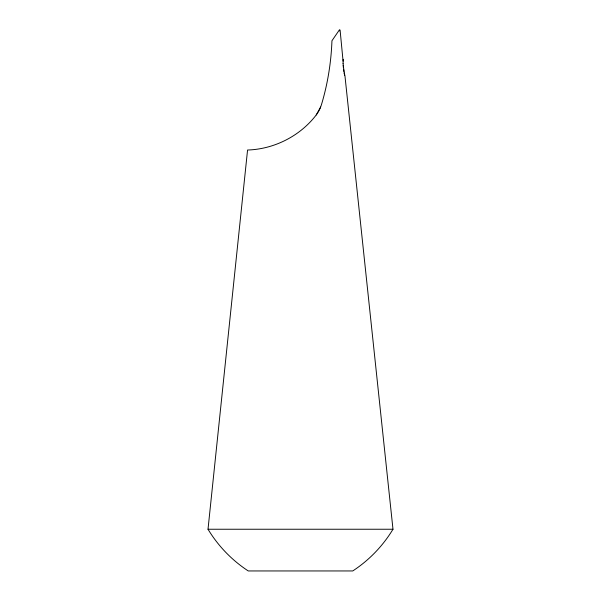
<?xml version="1.0" encoding="UTF-8"?>
<svg xmlns="http://www.w3.org/2000/svg" width="601" height="601" viewBox="0 0 601 601"><rect width="100%" height="100%" fill="white"/><g stroke="black" fill="none" stroke-linecap="round" stroke-linejoin="round"><path stroke-width="0.9" d="M343.073 61.174L340.091 30.05L339.272 30.05L331.947 40.763C331.151 62.421 327.695 83.997 321.422 104.754A34.212 31.44 74.9 0 1 316.216 114.971C300.057 136.096 274.109 149.198 247.559 150.025L208.014 529.241C218.088 545.926 231.941 560.282 248.251 570.95L352.749 570.95C369.059 560.282 382.912 545.926 392.986 529.241L344.899 75.41L344.275 73.202M320.626 107.061L316.224 114.979M208.014 529.241L392.986 529.241M343.194 59.341L343.088 63.345M344.2 73.074L344.583 75.163M343.043 63.345L344.245 73.074M343.389 67.755L343.163 65.291M343.637 69.461L343.93 71.406M339.535 30.05L339.542 30.959"/></g></svg>
